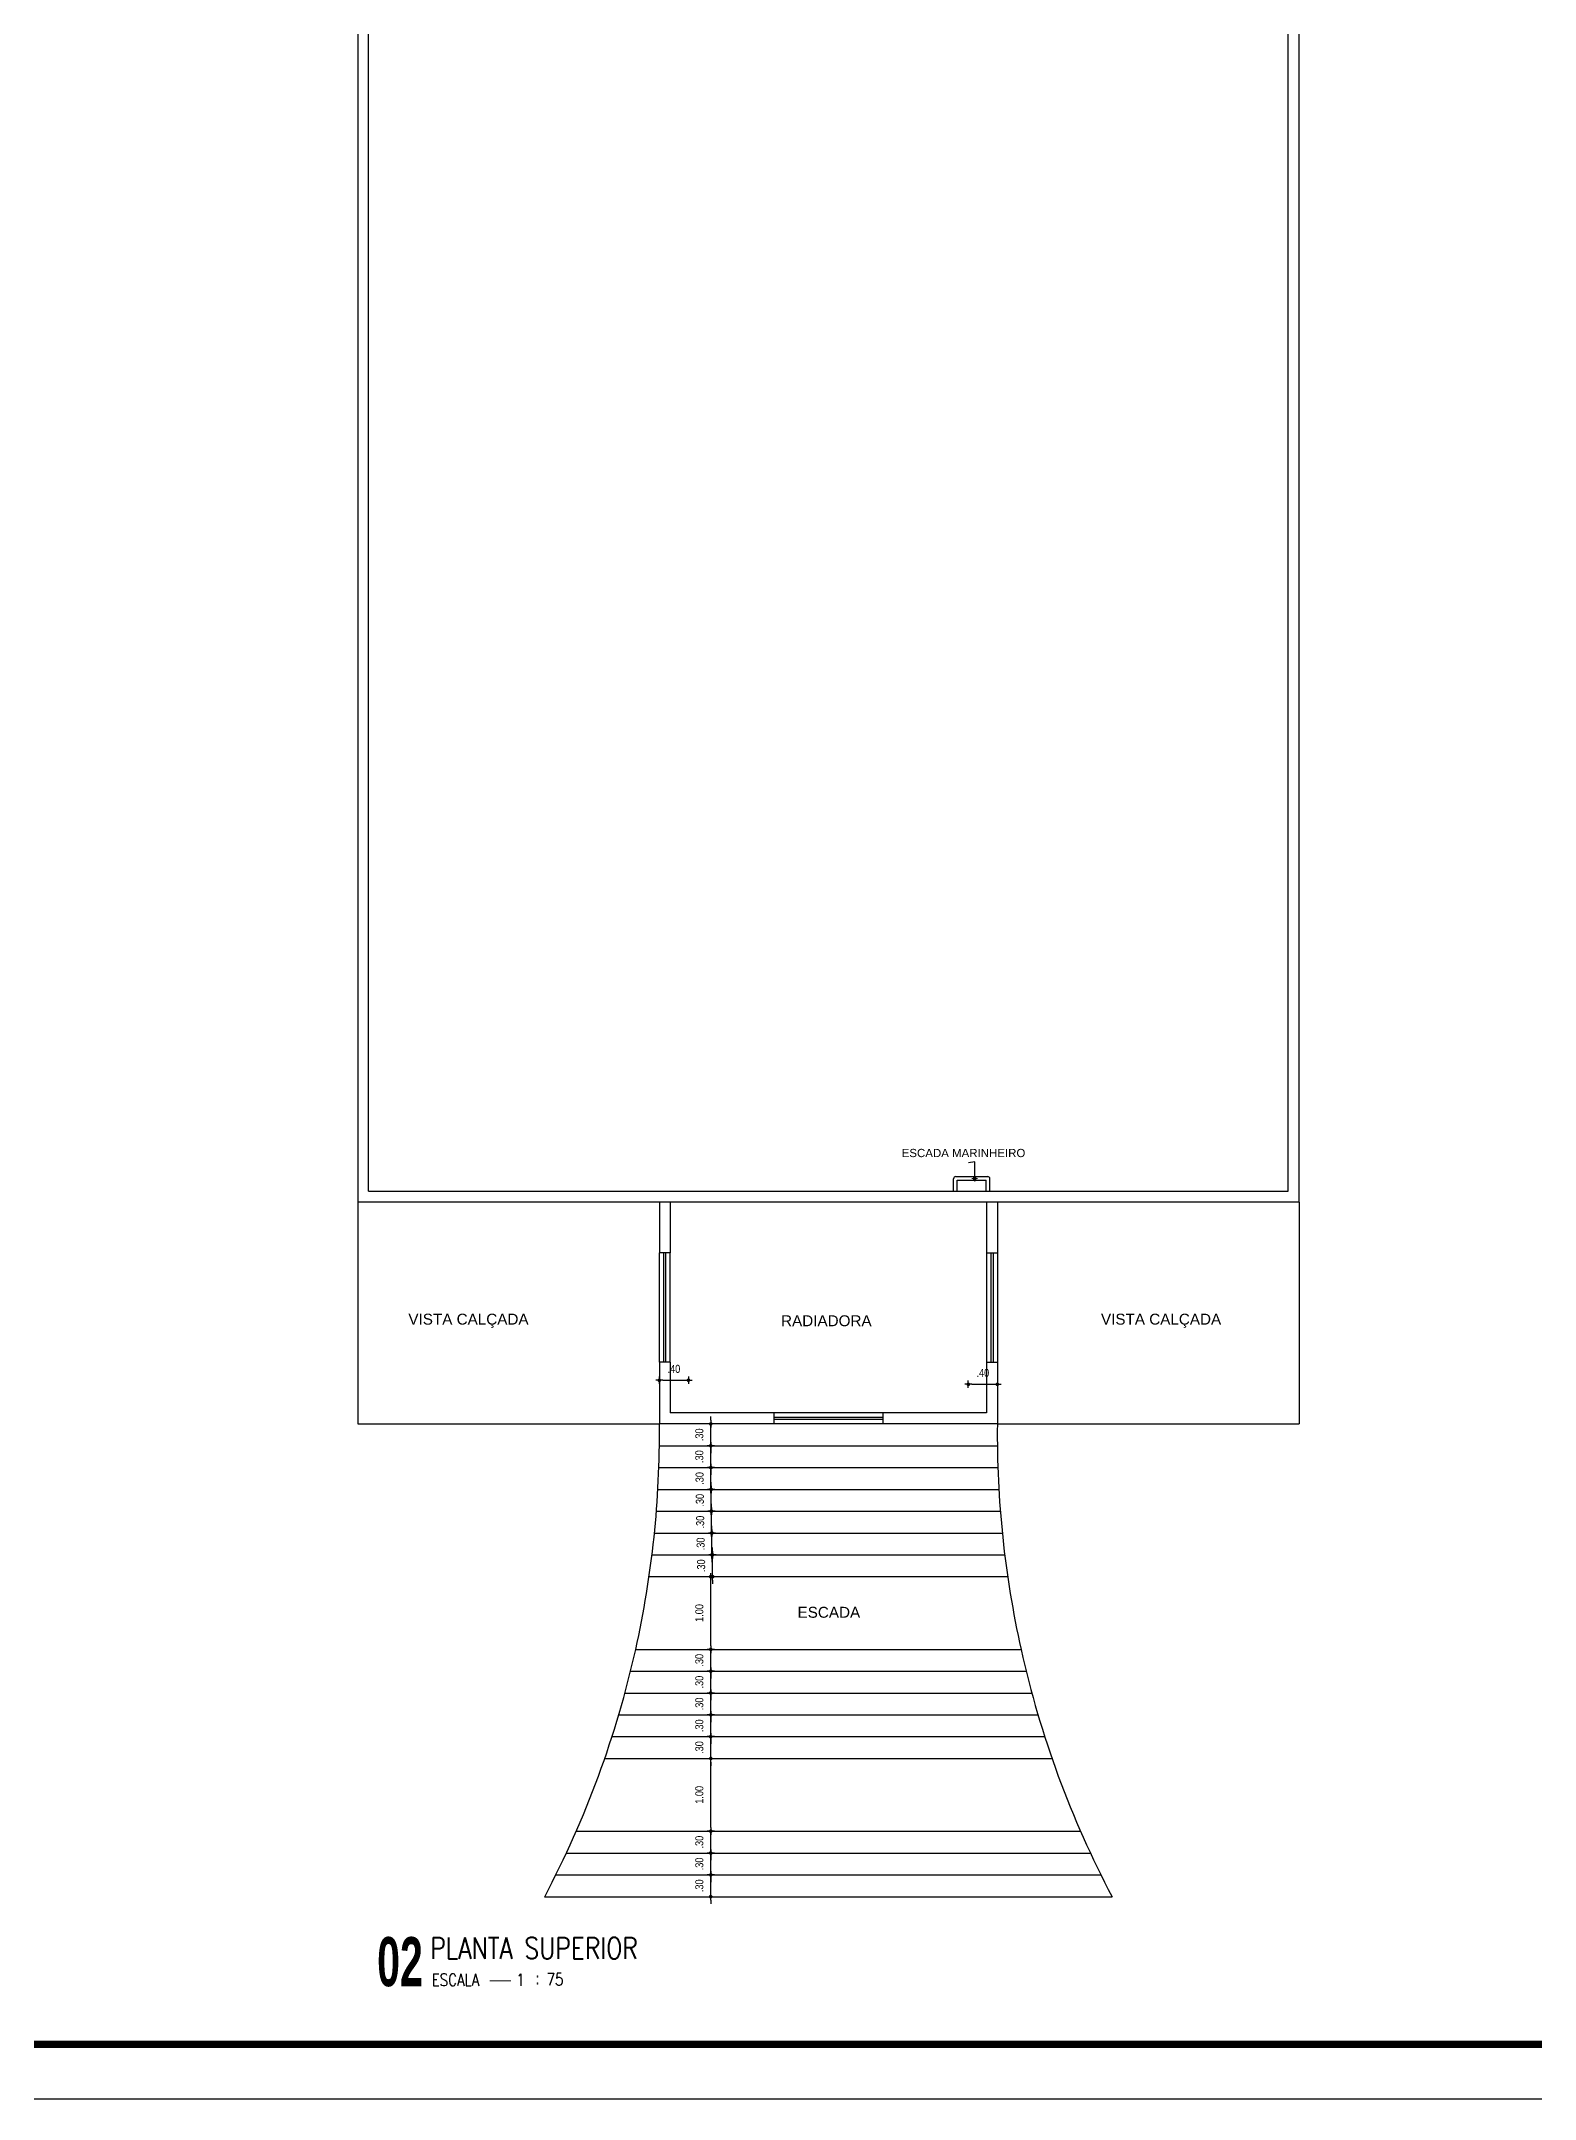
# Model space of a CAD drawing. Header units: millimetres. Extents: x 2739 to 2884, y 2105 to 2167.
# Drawn here: x 2820.13 to 2840.67, y 2122.51 to 2150.8 of the extents above; entities that cross this region are included whole.
import ezdxf
from ezdxf.enums import TextEntityAlignment as Align

# ---------------------------------------------------------------- set-up
doc = ezdxf.new("R2010")
doc.units = ezdxf.units.MM
for name, color, linetype in [('0-L. PISO', 4, 'Continuous'), ('0-TEXTO 01', 230, 'Continuous'), ('A-PEN-W', 7, 'Continuous'), ('A-PEN-Y', 2, 'Continuous'), ('COTA', 2, 'Continuous'), ('E-Pen-B', 5, 'Continuous'), ('E-TXT-G', 3, 'Continuous'), ('E-TXT-Y', 2, 'Continuous'), ('JANELAS_EXTERNO', 1, 'Continuous'), ('JANELAS_INTERNO', 2, 'Continuous'), ('PORTAS', 2, 'Continuous')]:
    doc.layers.add(name, color=color, linetype=linetype)
doc.layers.add('COTAS', color=53, linetype='Continuous', lineweight=9)
doc.layers.add('E-TXT-W', color=7, linetype='Continuous', lineweight=20)
doc.styles.add('CARIMBO_DADOS', font='arial.ttf', dxfattribs={"height": 0.1})
doc.styles.add('F2', font='ARIALN.TTF')
doc.styles.add('REG140', font='romans.shx', dxfattribs={"width": 0.8, "height": 0.35})
doc.styles.add('REG80', font='romans.shx', dxfattribs={"width": 0.8, "height": 0.1})
doc.styles.add('SANSSERIF2', font='sanssb__.ttf', dxfattribs={"width": 0.8})
doc.dimstyles.new('ARQUITETURA', dxfattribs={"dimtxt": 0.11, "dimasz": 0.05, "dimexe": 0.1, "dimexo": 0, "dimgap": 0.1, "dimtad": 1, "dimzin": 5, "dimdsep": 46, "dimtxsty": 'F2', "dimblk": 'COTA', "dimcen": 0, "dimse1": 1, "dimse2": 1, "dimadec": 0, "dimazin": 0, "dimtfac": 2, "dimtix": 1, "dimtmove": 2, "dimatfit": 3, "dimldrblk": 'COTA', "dimfxl": 1, "dimtolj": 1, "dimtzin": 5, "dimarcsym": 0})
doc.dimstyles.new('COTAS_EXTERNAS', dxfattribs={"dimtxt": 0.1, "dimasz": 0.01, "dimexe": 0, "dimexo": 0, "dimgap": 0.07, "dimtad": 1, "dimzin": 5, "dimdsep": 46, "dimtxsty": 'CARIMBO_DADOS', "dimblk1": 'CIRCULOS', "dimblk2": 'CIRCULOS', "dimsah": 1, "dimcen": 0, "dimse1": 1, "dimse2": 1, "dimclrd": 8, "dimclre": 8, "dimclrt": 230, "dimadec": 0, "dimazin": 0, "dimtfac": 100, "dimtix": 1, "dimtmove": 2, "dimatfit": 3, "dimldrblk": 'CIRCULOS', "dimfxl": 1, "dimtolj": 1, "dimtzin": 5, "dimarcsym": 0})

# ---------------------------------------------------------------- blocks, each defined once
blk = doc.blocks.new('CIRCULOS')
at = {"layer": 'COTAS'}
for p, q in [((-4, 0), (4, 0)), ((0, 4), (0, -4))]:
    blk.add_line(p, q, dxfattribs=at)
for radius in [2, 1]:
    blk.add_circle((0, 0), radius, dxfattribs=at)
blk = doc.blocks.new('IND_DES')
at = {"layer": 'E-TXT-W'}
blk.add_line((0.027, -0.243), (0.198, -0.243), dxfattribs=at)
at = {"layer": 'E-TXT-G', "style": 'REG80', "width": 0.8}
for s, p in [('ESCALA', (-0.446, -0.286)), ('1', (0.243, -0.286)), (':', (0.399, -0.271))]:
    blk.add_text(s, height=0.1, dxfattribs=at).set_placement(p)
blk.add_attdef('ESCALA', (0.49, -0.281), '', height=0.1, dxfattribs=at)
at = {"layer": 'E-TXT-W', "style": 'SANSSERIF2', "width": 0.6}
blk.add_attdef('00', text='', height=0.4, dxfattribs=at).set_placement((-0.708, -0.288), align=Align.CENTER)
at = {"layer": 'E-TXT-Y', "style": 'REG140', "width": 0.8}
for tag, p in [('PROJETO', (-0.456, 0.183)), ('DESENHO', (-0.458, -0.066))]:
    blk.add_attdef(tag, p, '', height=0.175, dxfattribs=at)
blk = doc.blocks.new('COTA')
at = {"layer": 'COTA'}
for p, q in [((-1, 0), (1, 0)), ((0, 1), (0, -1))]:
    blk.add_line(p, q, dxfattribs=at)
at = {"layer": 'COTA', "const_width": 0.5}
blk.add_lwpolyline([(-0.25, 0, 1), (0.25, 0, 1)], format="xyb", close=True, dxfattribs=at)
blk = doc.blocks.new('*D392')
at = {"layer": 'COTAS', "color": 0, "lineweight": -2}
blk.add_line((2828.68, 2132.388), (2828.98, 2132.388), dxfattribs=at)
at = {"layer": 'Defpoints', "color": 0}
for p in [(2829.03, 2132.388), (2829.03, 2131.988), (2828.63, 2131.982)]:
    blk.add_point(p, dxfattribs=at)
at = {"layer": 'COTAS', "color": 0, "lineweight": -2, "xscale": 0.05, "yscale": 0.05, "zscale": 0.05, "rotation": 180}
blk.add_blockref('COTA', (2828.63, 2132.388), dxfattribs=at)
at = {"layer": 'COTAS', "color": 0, "lineweight": -2, "xscale": 0.05, "yscale": 0.05, "zscale": 0.05}
blk.add_blockref('COTA', (2829.03, 2132.388), dxfattribs=at)
at = {"layer": 'COTAS', "color": 0, "insert": (2828.83, 2132.544), "char_height": 0.11, "attachment_point": 5, "style": 'F2'}
blk.add_mtext('\\A1;.40', dxfattribs=at)
blk = doc.blocks.new('*D393')
at = {"layer": 'COTAS', "color": 0, "lineweight": -2}
blk.add_line((2832.93, 2132.333), (2833.23, 2132.333), dxfattribs=at)
at = {"layer": 'Defpoints', "color": 0}
for p in [(2833.28, 2132.333), (2832.88, 2131.988), (2833.28, 2131.988)]:
    blk.add_point(p, dxfattribs=at)
at = {"layer": 'COTAS', "color": 0, "lineweight": -2, "xscale": 0.05, "yscale": 0.05, "zscale": 0.05, "rotation": 180}
blk.add_blockref('COTA', (2832.88, 2132.333), dxfattribs=at)
at = {"layer": 'COTAS', "color": 0, "lineweight": -2, "xscale": 0.05, "yscale": 0.05, "zscale": 0.05}
blk.add_blockref('COTA', (2833.28, 2132.333), dxfattribs=at)
at = {"layer": 'COTAS', "color": 0, "insert": (2833.08, 2132.489), "char_height": 0.11, "attachment_point": 5, "style": 'F2'}
blk.add_mtext('\\A1;.40', dxfattribs=at)
blk = doc.blocks.new('*D394')
at = {"layer": 'A-PEN-W', "color": 0, "lineweight": -2}
for p, q in [((2829.337, 2125.638), (2829.337, 2125.688)), ((2829.337, 2125.288), (2829.337, 2125.588)), ((2829.337, 2125.238), (2829.337, 2125.188))]:
    blk.add_line(p, q, dxfattribs=at)
at = {"layer": 'Defpoints', "color": 0}
for p in [(2829.337, 2125.588), (2829.588, 2125.588), (2829.588, 2125.288)]:
    blk.add_point(p, dxfattribs=at)
at = {"layer": 'A-PEN-W', "color": 0, "lineweight": -2, "xscale": 0.05, "yscale": 0.05, "zscale": 0.05}
for p, rotation in [((2829.337, 2125.588), 270), ((2829.337, 2125.288), 90)]:
    blk.add_blockref('COTA', p, dxfattribs=dict(at, rotation=rotation))
at = {"layer": 'A-PEN-W', "color": 0, "insert": (2829.18, 2125.438), "char_height": 0.11, "attachment_point": 5, "rotation": 90, "style": 'F2'}
blk.add_mtext('\\A1;.30', dxfattribs=at)
blk = doc.blocks.new('*D395')
at = {"layer": 'A-PEN-W', "color": 0, "lineweight": -2}
for p, q in [((2829.337, 2125.938), (2829.337, 2125.988)), ((2829.337, 2125.588), (2829.337, 2125.888)), ((2829.337, 2125.538), (2829.337, 2125.488))]:
    blk.add_line(p, q, dxfattribs=at)
at = {"layer": 'Defpoints', "color": 0}
for p in [(2829.337, 2125.888), (2829.337, 2125.888), (2829.588, 2125.588)]:
    blk.add_point(p, dxfattribs=at)
at = {"layer": 'A-PEN-W', "color": 0, "lineweight": -2, "xscale": 0.05, "yscale": 0.05, "zscale": 0.05}
for p, rotation in [((2829.337, 2125.888), 270), ((2829.337, 2125.588), 90)]:
    blk.add_blockref('COTA', p, dxfattribs=dict(at, rotation=rotation))
at = {"layer": 'A-PEN-W', "color": 0, "insert": (2829.18, 2125.738), "char_height": 0.11, "attachment_point": 5, "rotation": 90, "style": 'F2'}
blk.add_mtext('\\A1;.30', dxfattribs=at)
blk = doc.blocks.new('*D396')
at = {"layer": 'A-PEN-W', "color": 0, "lineweight": -2}
for p, q in [((2829.337, 2126.238), (2829.337, 2126.288)), ((2829.337, 2125.888), (2829.337, 2126.188)), ((2829.337, 2125.838), (2829.337, 2125.788))]:
    blk.add_line(p, q, dxfattribs=at)
at = {"layer": 'Defpoints', "color": 0}
for p in [(2829.337, 2126.188), (2829.337, 2126.188), (2829.337, 2125.888)]:
    blk.add_point(p, dxfattribs=at)
at = {"layer": 'A-PEN-W', "color": 0, "lineweight": -2, "xscale": 0.05, "yscale": 0.05, "zscale": 0.05}
for p, rotation in [((2829.337, 2126.188), 270), ((2829.337, 2125.888), 90)]:
    blk.add_blockref('COTA', p, dxfattribs=dict(at, rotation=rotation))
at = {"layer": 'A-PEN-W', "color": 0, "insert": (2829.18, 2126.038), "char_height": 0.11, "attachment_point": 5, "rotation": 90, "style": 'F2'}
blk.add_mtext('\\A1;.30', dxfattribs=at)
blk = doc.blocks.new('*D397')
at = {"layer": 'A-PEN-W', "color": 0, "lineweight": -2}
blk.add_line((2829.337, 2126.238), (2829.337, 2127.138), dxfattribs=at)
at = {"layer": 'Defpoints', "color": 0}
for p in [(2829.337, 2127.188), (2829.337, 2127.188), (2829.337, 2126.188)]:
    blk.add_point(p, dxfattribs=at)
at = {"layer": 'A-PEN-W', "color": 0, "lineweight": -2, "xscale": 0.05, "yscale": 0.05, "zscale": 0.05}
for p, rotation in [((2829.337, 2127.188), 90), ((2829.337, 2126.188), 270)]:
    blk.add_blockref('COTA', p, dxfattribs=dict(at, rotation=rotation))
at = {"layer": 'A-PEN-W', "color": 0, "insert": (2829.18, 2126.688), "char_height": 0.11, "attachment_point": 5, "rotation": 90, "style": 'F2'}
blk.add_mtext('\\A1;1.00', dxfattribs=at)
blk = doc.blocks.new('*D398')
at = {"layer": 'A-PEN-W', "color": 0, "lineweight": -2}
for p, q in [((2829.337, 2127.538), (2829.337, 2127.588)), ((2829.337, 2127.188), (2829.337, 2127.488)), ((2829.337, 2127.138), (2829.337, 2127.088))]:
    blk.add_line(p, q, dxfattribs=at)
at = {"layer": 'Defpoints', "color": 0}
for p in [(2829.337, 2127.488), (2829.337, 2127.488), (2829.337, 2127.188)]:
    blk.add_point(p, dxfattribs=at)
at = {"layer": 'A-PEN-W', "color": 0, "lineweight": -2, "xscale": 0.05, "yscale": 0.05, "zscale": 0.05}
for p, rotation in [((2829.337, 2127.488), 270), ((2829.337, 2127.188), 90)]:
    blk.add_blockref('COTA', p, dxfattribs=dict(at, rotation=rotation))
at = {"layer": 'A-PEN-W', "color": 0, "insert": (2829.18, 2127.338), "char_height": 0.11, "attachment_point": 5, "rotation": 90, "style": 'F2'}
blk.add_mtext('\\A1;.30', dxfattribs=at)
blk = doc.blocks.new('*D399')
at = {"layer": 'A-PEN-W', "color": 0, "lineweight": -2}
for p, q in [((2829.337, 2127.838), (2829.337, 2127.888)), ((2829.337, 2127.488), (2829.337, 2127.788)), ((2829.337, 2127.438), (2829.337, 2127.388))]:
    blk.add_line(p, q, dxfattribs=at)
at = {"layer": 'Defpoints', "color": 0}
for p in [(2829.337, 2127.788), (2829.337, 2127.788), (2829.337, 2127.488)]:
    blk.add_point(p, dxfattribs=at)
at = {"layer": 'A-PEN-W', "color": 0, "lineweight": -2, "xscale": 0.05, "yscale": 0.05, "zscale": 0.05}
for p, rotation in [((2829.337, 2127.788), 270), ((2829.337, 2127.488), 90)]:
    blk.add_blockref('COTA', p, dxfattribs=dict(at, rotation=rotation))
at = {"layer": 'A-PEN-W', "color": 0, "insert": (2829.18, 2127.638), "char_height": 0.11, "attachment_point": 5, "rotation": 90, "style": 'F2'}
blk.add_mtext('\\A1;.30', dxfattribs=at)
blk = doc.blocks.new('*D400')
at = {"layer": 'A-PEN-W', "color": 0, "lineweight": -2}
for p, q in [((2829.337, 2128.138), (2829.337, 2128.188)), ((2829.337, 2127.788), (2829.337, 2128.088)), ((2829.337, 2127.738), (2829.337, 2127.688))]:
    blk.add_line(p, q, dxfattribs=at)
at = {"layer": 'Defpoints', "color": 0}
for p in [(2829.337, 2128.088), (2829.337, 2128.088), (2829.337, 2127.788)]:
    blk.add_point(p, dxfattribs=at)
at = {"layer": 'A-PEN-W', "color": 0, "lineweight": -2, "xscale": 0.05, "yscale": 0.05, "zscale": 0.05}
for p, rotation in [((2829.337, 2128.088), 270), ((2829.337, 2127.788), 90)]:
    blk.add_blockref('COTA', p, dxfattribs=dict(at, rotation=rotation))
at = {"layer": 'A-PEN-W', "color": 0, "insert": (2829.18, 2127.938), "char_height": 0.11, "attachment_point": 5, "rotation": 90, "style": 'F2'}
blk.add_mtext('\\A1;.30', dxfattribs=at)
blk = doc.blocks.new('*D401')
at = {"layer": 'A-PEN-W', "color": 0, "lineweight": -2}
for p, q in [((2829.337, 2128.438), (2829.337, 2128.488)), ((2829.337, 2128.088), (2829.337, 2128.388)), ((2829.337, 2128.038), (2829.337, 2127.988))]:
    blk.add_line(p, q, dxfattribs=at)
at = {"layer": 'Defpoints', "color": 0}
for p in [(2829.337, 2128.388), (2829.337, 2128.388), (2829.337, 2128.088)]:
    blk.add_point(p, dxfattribs=at)
at = {"layer": 'A-PEN-W', "color": 0, "lineweight": -2, "xscale": 0.05, "yscale": 0.05, "zscale": 0.05}
for p, rotation in [((2829.337, 2128.388), 270), ((2829.337, 2128.088), 90)]:
    blk.add_blockref('COTA', p, dxfattribs=dict(at, rotation=rotation))
at = {"layer": 'A-PEN-W', "color": 0, "insert": (2829.18, 2128.238), "char_height": 0.11, "attachment_point": 5, "rotation": 90, "style": 'F2'}
blk.add_mtext('\\A1;.30', dxfattribs=at)
blk = doc.blocks.new('*D402')
at = {"layer": 'A-PEN-W', "color": 0, "lineweight": -2}
for p, q in [((2829.337, 2128.738), (2829.337, 2128.788)), ((2829.337, 2128.388), (2829.337, 2128.688)), ((2829.337, 2128.338), (2829.337, 2128.288))]:
    blk.add_line(p, q, dxfattribs=at)
at = {"layer": 'Defpoints', "color": 0}
for p in [(2829.337, 2128.688), (2829.337, 2128.688), (2829.337, 2128.388)]:
    blk.add_point(p, dxfattribs=at)
at = {"layer": 'A-PEN-W', "color": 0, "lineweight": -2, "xscale": 0.05, "yscale": 0.05, "zscale": 0.05}
for p, rotation in [((2829.337, 2128.688), 270), ((2829.337, 2128.388), 90)]:
    blk.add_blockref('COTA', p, dxfattribs=dict(at, rotation=rotation))
at = {"layer": 'A-PEN-W', "color": 0, "insert": (2829.18, 2128.538), "char_height": 0.11, "attachment_point": 5, "rotation": 90, "style": 'F2'}
blk.add_mtext('\\A1;.30', dxfattribs=at)
blk = doc.blocks.new('*D403')
at = {"layer": 'A-PEN-W', "color": 0, "lineweight": -2}
blk.add_line((2829.337, 2128.738), (2829.337, 2129.638), dxfattribs=at)
at = {"layer": 'Defpoints', "color": 0}
for p in [(2829.337, 2129.688), (2829.362, 2129.688), (2829.337, 2128.688)]:
    blk.add_point(p, dxfattribs=at)
at = {"layer": 'A-PEN-W', "color": 0, "lineweight": -2, "xscale": 0.05, "yscale": 0.05, "zscale": 0.05}
for p, rotation in [((2829.337, 2129.688), 90), ((2829.337, 2128.688), 270)]:
    blk.add_blockref('COTA', p, dxfattribs=dict(at, rotation=rotation))
at = {"layer": 'A-PEN-W', "color": 0, "insert": (2829.18, 2129.188), "char_height": 0.11, "attachment_point": 5, "rotation": 90, "style": 'F2'}
blk.add_mtext('\\A1;1.00', dxfattribs=at)
blk = doc.blocks.new('*D404')
at = {"layer": 'A-PEN-W', "color": 0, "lineweight": -2}
for p, q in [((2829.362, 2130.038), (2829.362, 2130.088)), ((2829.362, 2129.688), (2829.362, 2129.988)), ((2829.362, 2129.638), (2829.362, 2129.588))]:
    blk.add_line(p, q, dxfattribs=at)
at = {"layer": 'Defpoints', "color": 0}
for p in [(2829.354, 2129.988), (2829.362, 2129.988), (2829.362, 2129.688)]:
    blk.add_point(p, dxfattribs=at)
at = {"layer": 'A-PEN-W', "color": 0, "lineweight": -2, "xscale": 0.05, "yscale": 0.05, "zscale": 0.05}
for p, rotation in [((2829.362, 2129.988), 270), ((2829.362, 2129.688), 90)]:
    blk.add_blockref('COTA', p, dxfattribs=dict(at, rotation=rotation))
at = {"layer": 'A-PEN-W', "color": 0, "insert": (2829.205, 2129.838), "char_height": 0.11, "attachment_point": 5, "rotation": 90, "style": 'F2'}
blk.add_mtext('\\A1;.30', dxfattribs=at)
blk = doc.blocks.new('*D405')
at = {"layer": 'A-PEN-W', "color": 0, "lineweight": -2}
for p, q in [((2829.354, 2130.338), (2829.354, 2130.388)), ((2829.354, 2129.988), (2829.354, 2130.288)), ((2829.354, 2129.938), (2829.354, 2129.888))]:
    blk.add_line(p, q, dxfattribs=at)
at = {"layer": 'Defpoints', "color": 0}
for p in [(2829.348, 2130.288), (2829.354, 2130.288), (2829.354, 2129.988)]:
    blk.add_point(p, dxfattribs=at)
at = {"layer": 'A-PEN-W', "color": 0, "lineweight": -2, "xscale": 0.05, "yscale": 0.05, "zscale": 0.05}
for p, rotation in [((2829.354, 2130.288), 270), ((2829.354, 2129.988), 90)]:
    blk.add_blockref('COTA', p, dxfattribs=dict(at, rotation=rotation))
at = {"layer": 'A-PEN-W', "color": 0, "insert": (2829.198, 2130.138), "char_height": 0.11, "attachment_point": 5, "rotation": 90, "style": 'F2'}
blk.add_mtext('\\A1;.30', dxfattribs=at)
blk = doc.blocks.new('*D406')
at = {"layer": 'A-PEN-W', "color": 0, "lineweight": -2}
for p, q in [((2829.348, 2130.638), (2829.348, 2130.688)), ((2829.348, 2130.288), (2829.348, 2130.588)), ((2829.348, 2130.238), (2829.348, 2130.188))]:
    blk.add_line(p, q, dxfattribs=at)
at = {"layer": 'Defpoints', "color": 0}
for p in [(2829.343, 2130.588), (2829.348, 2130.588), (2829.348, 2130.288)]:
    blk.add_point(p, dxfattribs=at)
at = {"layer": 'A-PEN-W', "color": 0, "lineweight": -2, "xscale": 0.05, "yscale": 0.05, "zscale": 0.05}
for p, rotation in [((2829.348, 2130.588), 270), ((2829.348, 2130.288), 90)]:
    blk.add_blockref('COTA', p, dxfattribs=dict(at, rotation=rotation))
at = {"layer": 'A-PEN-W', "color": 0, "insert": (2829.192, 2130.438), "char_height": 0.11, "attachment_point": 5, "rotation": 90, "style": 'F2'}
blk.add_mtext('\\A1;.30', dxfattribs=at)
blk = doc.blocks.new('*D407')
at = {"layer": 'A-PEN-W', "color": 0, "lineweight": -2}
for p, q in [((2829.343, 2130.938), (2829.343, 2130.988)), ((2829.343, 2130.588), (2829.343, 2130.888)), ((2829.343, 2130.538), (2829.343, 2130.488))]:
    blk.add_line(p, q, dxfattribs=at)
at = {"layer": 'Defpoints', "color": 0}
for p in [(2829.34, 2130.888), (2829.343, 2130.888), (2829.343, 2130.588)]:
    blk.add_point(p, dxfattribs=at)
at = {"layer": 'A-PEN-W', "color": 0, "lineweight": -2, "xscale": 0.05, "yscale": 0.05, "zscale": 0.05}
for p, rotation in [((2829.343, 2130.888), 270), ((2829.343, 2130.588), 90)]:
    blk.add_blockref('COTA', p, dxfattribs=dict(at, rotation=rotation))
at = {"layer": 'A-PEN-W', "color": 0, "insert": (2829.187, 2130.738), "char_height": 0.11, "attachment_point": 5, "rotation": 90, "style": 'F2'}
blk.add_mtext('\\A1;.30', dxfattribs=at)
blk = doc.blocks.new('*D408')
at = {"layer": 'A-PEN-W', "color": 0, "lineweight": -2}
for p, q in [((2829.34, 2131.238), (2829.34, 2131.288)), ((2829.34, 2130.888), (2829.34, 2131.188)), ((2829.34, 2130.838), (2829.34, 2130.788))]:
    blk.add_line(p, q, dxfattribs=at)
at = {"layer": 'Defpoints', "color": 0}
for p in [(2829.338, 2131.188), (2829.34, 2131.188), (2829.34, 2130.888)]:
    blk.add_point(p, dxfattribs=at)
at = {"layer": 'A-PEN-W', "color": 0, "lineweight": -2, "xscale": 0.05, "yscale": 0.05, "zscale": 0.05}
for p, rotation in [((2829.34, 2131.188), 270), ((2829.34, 2130.888), 90)]:
    blk.add_blockref('COTA', p, dxfattribs=dict(at, rotation=rotation))
at = {"layer": 'A-PEN-W', "color": 0, "insert": (2829.184, 2131.038), "char_height": 0.11, "attachment_point": 5, "rotation": 90, "style": 'F2'}
blk.add_mtext('\\A1;.30', dxfattribs=at)
blk = doc.blocks.new('*D409')
at = {"layer": 'A-PEN-W', "color": 0, "lineweight": -2}
for p, q in [((2829.337, 2131.538), (2829.337, 2131.588)), ((2829.337, 2131.188), (2829.337, 2131.488)), ((2829.337, 2131.138), (2829.337, 2131.088))]:
    blk.add_line(p, q, dxfattribs=at)
at = {"layer": 'Defpoints', "color": 0}
for p in [(2829.337, 2131.488), (2829.337, 2131.488), (2829.338, 2131.188)]:
    blk.add_point(p, dxfattribs=at)
at = {"layer": 'A-PEN-W', "color": 0, "lineweight": -2, "xscale": 0.05, "yscale": 0.05, "zscale": 0.05}
for p, rotation in [((2829.337, 2131.488), 270), ((2829.337, 2131.188), 90)]:
    blk.add_blockref('COTA', p, dxfattribs=dict(at, rotation=rotation))
at = {"layer": 'A-PEN-W', "color": 0, "insert": (2829.18, 2131.338), "char_height": 0.11, "attachment_point": 5, "rotation": 90, "style": 'F2'}
blk.add_mtext('\\A1;.30', dxfattribs=at)
blk = doc.blocks.new('*D410')
at = {"layer": 'A-PEN-W', "color": 0, "lineweight": -2}
for p, q in [((2829.337, 2131.838), (2829.337, 2131.888)), ((2829.337, 2131.488), (2829.337, 2131.788)), ((2829.337, 2131.438), (2829.337, 2131.388))]:
    blk.add_line(p, q, dxfattribs=at)
at = {"layer": 'Defpoints', "color": 0}
for p in [(2826.036, 2131.788), (2829.337, 2131.788), (2829.337, 2131.488)]:
    blk.add_point(p, dxfattribs=at)
at = {"layer": 'A-PEN-W', "color": 0, "lineweight": -2, "xscale": 0.05, "yscale": 0.05, "zscale": 0.05}
for p, rotation in [((2829.337, 2131.788), 270), ((2829.337, 2131.488), 90)]:
    blk.add_blockref('COTA', p, dxfattribs=dict(at, rotation=rotation))
at = {"layer": 'A-PEN-W', "color": 0, "insert": (2829.18, 2131.638), "char_height": 0.11, "attachment_point": 5, "rotation": 90, "style": 'F2'}
blk.add_mtext('\\A1;.30', dxfattribs=at)

msp = doc.modelspace()

# ---------------------------------------------------------------- linework, layer by layer
for p, q in [((2824.48, 2134.838), (2824.48, 2131.788)), ((2837.43, 2134.838), (2837.43, 2131.788)), ((2824.48, 2131.788), (2828.63, 2131.788)), ((2833.28, 2131.788), (2837.43, 2131.788)), ((2828.234, 2128.388), (2833.677, 2128.388)), ((2828.156, 2128.088), (2833.754, 2128.088)), ((2828.071, 2127.788), (2833.839, 2127.788)), ((2827.978, 2127.488), (2833.932, 2127.488)), ((2827.878, 2127.188), (2834.032, 2127.188)), ((2827.486, 2126.188), (2834.424, 2126.188)), ((2827.351, 2125.888), (2834.56, 2125.888)), ((2827.206, 2125.588), (2834.704, 2125.588)), ((2827.052, 2125.288), (2834.858, 2125.288))]:
    msp.add_line(p, q)
msp.add_lwpolyline([(2801.451, 2122.508), (2862.651, 2122.508), (2862.651, 2167.058), (2801.451, 2167.058)], close=True)
at = {"const_width": 0.1}
msp.add_lwpolyline([(2802.201, 2123.258), (2861.901, 2123.258), (2861.901, 2166.308), (2802.201, 2166.308)], close=True, dxfattribs=at)
at = {"layer": '0-L. PISO', "color": 6, "ltscale": 0.05}
for p, q in [((2832.677, 2134.988), (2832.677, 2135.158)), ((2832.707, 2135.188), (2833.147, 2135.188)), ((2832.727, 2135.138), (2833.127, 2135.138)), ((2832.727, 2134.988), (2832.727, 2135.138)), ((2833.127, 2134.988), (2833.127, 2135.138)), ((2833.177, 2134.988), (2833.177, 2135.158))]:
    msp.add_line(p, q, dxfattribs=at)
for centre, start, end in [((2832.707, 2135.158), 90, 180), ((2833.147, 2135.158), 0, 90)]:
    msp.add_arc(centre, 0.03, start, end, dxfattribs=at)
at = {"layer": 'A-PEN-W'}
for centre, start, end in [((2815.006, 2131.654), 332.1446, 347.4264), ((2846.904, 2131.654), 192.5736, 207.8554)]:
    msp.add_arc(centre, 13.625, start, end, dxfattribs=at)
at = {"layer": 'E-Pen-B'}
for p, q in [((2837.43, 2134.838), (2837.43, 2163.838)), ((2824.48, 2160.138), (2824.48, 2134.838)), ((2824.63, 2134.988), (2824.63, 2158.538)), ((2837.28, 2134.988), (2837.28, 2158.538)), ((2837.43, 2134.838), (2824.48, 2134.838)), ((2824.63, 2134.988), (2837.28, 2134.988)), ((2828.63, 2134.838), (2828.63, 2134.138)), ((2828.78, 2134.838), (2828.78, 2134.138)), ((2833.13, 2134.838), (2833.13, 2134.138)), ((2833.28, 2134.838), (2833.28, 2134.138)), ((2828.78, 2134.138), (2828.63, 2134.138)), ((2833.13, 2134.138), (2833.28, 2134.138)), ((2828.78, 2132.638), (2828.63, 2132.638)), ((2828.63, 2132.638), (2828.63, 2131.788)), ((2828.78, 2132.638), (2828.78, 2131.938)), ((2833.13, 2132.638), (2833.28, 2132.638)), ((2833.13, 2132.638), (2833.13, 2131.938)), ((2833.28, 2132.638), (2833.28, 2131.788)), ((2830.205, 2131.788), (2828.63, 2131.788)), ((2830.205, 2131.938), (2828.78, 2131.938)), ((2830.205, 2131.938), (2830.205, 2131.788)), ((2833.13, 2131.938), (2831.705, 2131.938)), ((2831.705, 2131.938), (2831.705, 2131.788)), ((2833.28, 2131.788), (2831.705, 2131.788))]:
    msp.add_line(p, q, dxfattribs=at)
at = {"layer": 'JANELAS_EXTERNO'}
for p, q in [((2828.63, 2132.638), (2828.63, 2134.138)), ((2828.78, 2132.638), (2828.78, 2134.138)), ((2833.13, 2134.138), (2833.13, 2132.638)), ((2833.28, 2134.138), (2833.28, 2132.638)), ((2831.705, 2131.938), (2830.205, 2131.938)), ((2831.705, 2131.788), (2830.205, 2131.788))]:
    msp.add_line(p, q, dxfattribs=at)
at = {"layer": 'JANELAS_INTERNO'}
for p, q in [((2828.69, 2132.638), (2828.69, 2134.138)), ((2828.72, 2132.638), (2828.72, 2134.138)), ((2833.19, 2134.138), (2833.19, 2132.638)), ((2833.22, 2134.138), (2833.22, 2132.638)), ((2831.705, 2131.878), (2830.205, 2131.878)), ((2831.705, 2131.848), (2830.205, 2131.848))]:
    msp.add_line(p, q, dxfattribs=at)
at = {"layer": 'PORTAS'}
for p, q in [((2828.63, 2131.488), (2833.28, 2131.488)), ((2828.623, 2131.188), (2833.287, 2131.188)), ((2828.609, 2130.888), (2833.301, 2130.888)), ((2828.589, 2130.588), (2833.321, 2130.588)), ((2828.562, 2130.288), (2833.348, 2130.288)), ((2828.529, 2129.988), (2833.382, 2129.988)), ((2828.488, 2129.688), (2833.422, 2129.688)), ((2828.304, 2128.688), (2833.606, 2128.688))]:
    msp.add_line(p, q, dxfattribs=at)
for centre, start, end in [((2815.006, 2131.654), 347.4264, 0.5636), ((2846.904, 2131.654), 179.4364, 192.5736)]:
    msp.add_arc(centre, 13.625, start, end, dxfattribs=at)

# ---------------------------------------------------------------- block references
ref = msp.add_blockref('IND_DES', (2826.251, 2124.543), dxfattribs=dict(xscale=1.687496000000465, yscale=1.687496000000465, zscale=1.687496000000465))
ref.add_attrib('00', '02', dxfattribs={"layer": 'E-TXT-W', "height": 0.675, "style": 'SANSSERIF2', "width": 0.6}).set_placement((2825.062, 2124.057), align=Align.CENTER)
ref.add_attrib('DESENHO', 'PLANTA SUPERIOR', (2825.478, 2124.432), dxfattribs={"layer": 'E-TXT-Y', "height": 0.29531, "style": 'REG140', "width": 0.8})
ref.add_attrib('ESCALA', '75', (2827.078, 2124.069), dxfattribs={"layer": 'E-TXT-G', "height": 0.1688, "style": 'REG80', "width": 0.8})

# ---------------------------------------------------------------- texts
at = {"color": 230, "char_height": 0.15, "attachment_point": 5, "style": 'CARIMBO_DADOS'}
for s, insert in [('VISTA CALÇADA', (2826.004, 2133.205)), ('RADIADORA', (2830.927, 2133.205)), ('VISTA CALÇADA', (2835.532, 2133.205)), ('ESCADA ', (2830.962, 2129.197))]:
    msp.add_mtext(s, dxfattribs=dict(at, insert=insert))
at = {"layer": '0-TEXTO 01', "color": 230, "insert": (2833.665, 2135.569), "char_height": 0.113, "width": 1.7403, "attachment_point": 3, "style": 'CARIMBO_DADOS'}
msp.add_mtext('\\A1;ESCADA MARINHEIRO', dxfattribs=at)

# ---------------------------------------------------------------- dimensions: what is measured, and where the dimension line sits
at = {"layer": 'A-PEN-W'}
for base, p1, p2, picture, middle in [((2829.337, 2131.788), (2829.337, 2131.488), (2826.036, 2131.788), '*D410', (2829.18, 2131.638)), ((2829.337, 2131.488), (2829.338, 2131.188), (2829.337, 2131.488), '*D409', (2829.18, 2131.338)), ((2829.34, 2131.188), (2829.34, 2130.888), (2829.338, 2131.188), '*D408', (2829.184, 2131.038)), ((2829.343, 2130.888), (2829.343, 2130.588), (2829.34, 2130.888), '*D407', (2829.187, 2130.738)), ((2829.348, 2130.588), (2829.348, 2130.288), (2829.343, 2130.588), '*D406', (2829.192, 2130.438)), ((2829.354, 2130.288), (2829.354, 2129.988), (2829.348, 2130.288), '*D405', (2829.198, 2130.138)), ((2829.362, 2129.988), (2829.362, 2129.688), (2829.354, 2129.988), '*D404', (2829.205, 2129.838)), ((2829.337, 2129.688), (2829.337, 2128.688), (2829.362, 2129.688), '*D403', (2829.18, 2129.188)), ((2829.337, 2128.688), (2829.337, 2128.388), (2829.337, 2128.688), '*D402', (2829.18, 2128.538)), ((2829.337, 2128.388), (2829.337, 2128.088), (2829.337, 2128.388), '*D401', (2829.18, 2128.238)), ((2829.337, 2128.088), (2829.337, 2127.788), (2829.337, 2128.088), '*D400', (2829.18, 2127.938)), ((2829.337, 2127.788), (2829.337, 2127.488), (2829.337, 2127.788), '*D399', (2829.18, 2127.638)), ((2829.337, 2127.488), (2829.337, 2127.188), (2829.337, 2127.488), '*D398', (2829.18, 2127.338)), ((2829.337, 2127.188), (2829.337, 2126.188), (2829.337, 2127.188), '*D397', (2829.18, 2126.688)), ((2829.337, 2126.188), (2829.337, 2125.888), (2829.337, 2126.188), '*D396', (2829.18, 2126.038)), ((2829.337, 2125.888), (2829.588, 2125.588), (2829.337, 2125.888), '*D395', (2829.18, 2125.738)), ((2829.337, 2125.588), (2829.588, 2125.288), (2829.588, 2125.588), '*D394', (2829.18, 2125.438))]:
    dim = msp.add_linear_dim(base=base, p1=p1, p2=p2, angle=90, dimstyle='ARQUITETURA', dxfattribs=at)
    dim.commit()
    dim.dimension.update_dxf_attribs({"geometry": picture, "text_midpoint": middle})
at = {"layer": 'COTAS'}
for base, p1, p2, picture, middle in [((2829.03, 2132.388), (2828.63, 2131.982), (2829.03, 2131.988), '*D392', (2828.83, 2132.544)), ((2833.28, 2132.333), (2832.88, 2131.988), (2833.28, 2131.988), '*D393', (2833.08, 2132.489))]:
    dim = msp.add_linear_dim(base=base, p1=p1, p2=p2, dimstyle='ARQUITETURA', dxfattribs=at)
    dim.commit()
    dim.dimension.update_dxf_attribs({"geometry": picture, "text_midpoint": middle})

# ---------------------------------------------------------------- leaders
at = {"layer": 'A-PEN-Y', "annotation_type": 0, "has_hookline": 1, "hookline_direction": 1, "text_width": 1.682}
msp.add_leader([(2832.968, 2135.162), (2832.968, 2135.389), (2832.881, 2135.376)], dimstyle='COTAS_EXTERNAS', override={"dimgap": 0.07, "dimtad": 0, "dimfxl": 0, "dimfxlon": 1, "dimarcsym": 1}, dxfattribs=at)

doc.saveas('drawing.dxf')
